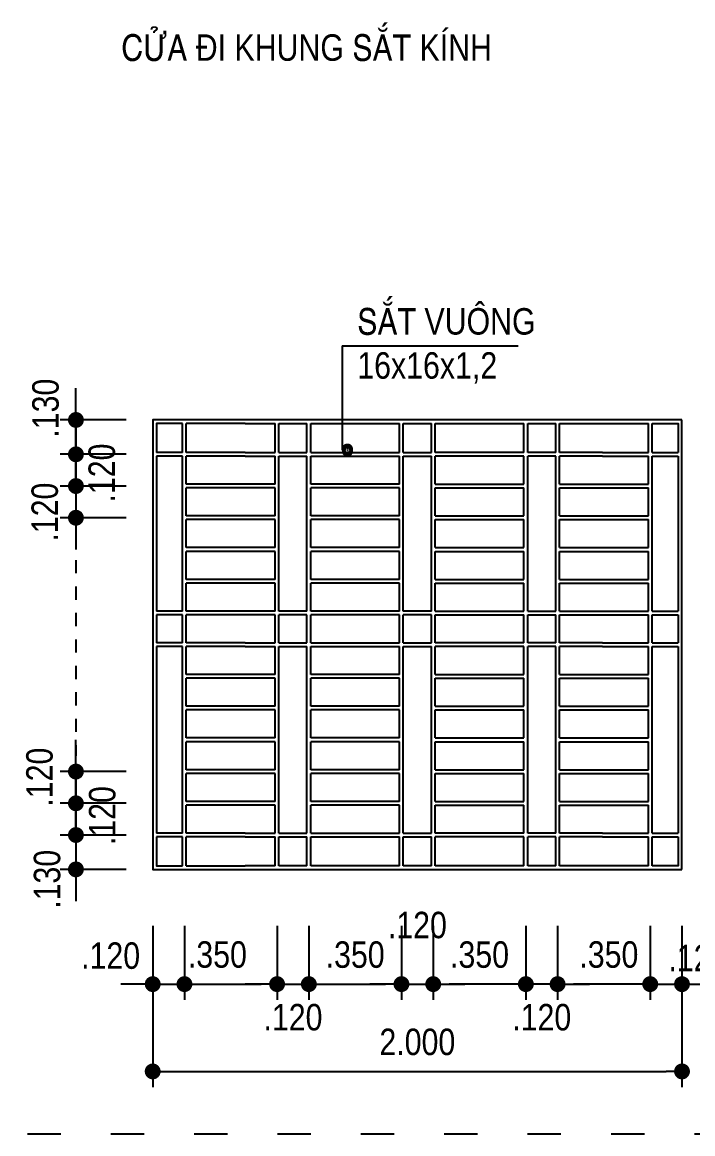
# Model space of a CAD drawing. Header units: millimetres. Extents: x 120 to 288, y 58 to 216.
# Drawn here: x 178.03 to 183.1, y 69.65 to 78.06 of the extents above; entities that cross this region are included whole.
import ezdxf

# ---------------------------------------------------------------- set-up
doc = ezdxf.new("R2010")
doc.units = ezdxf.units.MM
doc.header["$LTSCALE"] = 0.3
doc.header["$MEASUREMENT"] = 0
doc.linetypes.add('ACAD_ISO03W100', pattern=[30, 12, -18])
doc.layers.get('0').update_dxf_attribs({"linetype": 'CONTINUOUS', "lineweight": 13})
doc.layers.get('DEFPOINTS').update_dxf_attribs({"linetype": 'CONTINUOUS', "lineweight": 13})
for name, color, linetype in [('HATCH', 8, 'CONTINUOUS'), ('LAYER 1', 1, 'CONTINUOUS'), ('LAYER1', 1, 'CONTINUOUS')]:
    doc.layers.add(name, color=color, linetype=linetype)
doc.styles.add('HELVE-KT', font='vhelvcn.TTF')
doc.dimstyles.new('1-50', dxfattribs={"dimtxt": 0.2, "dimasz": 0.12, "dimexe": 0.12, "dimexo": 0.2, "dimgap": 0.12, "dimtad": 1, "dimdec": 3, "dimlfac": 0.5, "dimzin": 4, "dimdsep": 46, "dimtxsty": 'HELVE-KT', "dimblk1": 'DOT', "dimblk2": 'DOT', "dimsah": 1, "dimcen": -0.18, "dimadec": 3, "dimazin": 0, "dimtfac": 1, "dimtdec": 3, "dimtmove": 2, "dimatfit": 3, "dimldrblk": 'DOT', "dimfxl": 0, "dimtolj": 1, "dimtzin": 4, "dimarcsym": 0})

# ---------------------------------------------------------------- blocks, each defined once
blk = doc.blocks.new('_DOT')
at = {"color": 0, "linetype": 'ByBlock'}
blk.add_line((-0.5, 0), (-1, 0), dxfattribs=at)
at = {"color": 0, "linetype": 'ByBlock', "const_width": 0.5}
blk.add_lwpolyline([(-0.25, 0, 1), (0.25, 0, 1)], format="xyb", close=True, dxfattribs=at)
blk = doc.blocks.new('*D859')
at = {"layer": 'DEFPOINTS', "color": 0, "linetype": 'Continuous', "lineweight": -2, "ltscale": 0.08}
for p in [(179.0138, 75.0511), (178.4336, 74.7911), (179.0138, 74.7911)]:
    blk.add_point(p, dxfattribs=at)
at = {"layer": 'LAYER1', "color": 0, "linetype": 'Continuous', "lineweight": -2, "ltscale": 0.08}
for p, q in [((178.4336, 75.1711), (178.4336, 75.2911)), ((178.8138, 75.0511), (178.3136, 75.0511)), ((178.4336, 75.0511), (178.4336, 74.7911)), ((178.8138, 74.7911), (178.3136, 74.7911)), ((178.4336, 74.6711), (178.4336, 74.5511))]:
    blk.add_line(p, q, dxfattribs=at)
at = {"layer": 'LAYER1', "color": 0, "linetype": 'Continuous', "lineweight": -2, "ltscale": 0.08, "xscale": 0.12, "yscale": 0.12, "zscale": 0.12}
for p, rotation in [((178.4336, 75.0511), 270), ((178.4336, 74.7911), 90)]:
    blk.add_blockref('_DOT', p, dxfattribs=dict(at, rotation=rotation))
at = {"layer": 'LAYER1', "color": 0, "linetype": 'Continuous', "ltscale": 0.08, "insert": (178.2048, 75.1403), "char_height": 0.2, "attachment_point": 5, "rotation": 90, "style": 'HELVE-KT'}
blk.add_mtext('\\A1;.130', dxfattribs=at)
blk = doc.blocks.new('*D860')
at = {"layer": 'DEFPOINTS', "color": 0, "linetype": 'Continuous', "lineweight": -2, "ltscale": 0.08}
for p in [(179.0138, 74.7911), (178.4336, 74.5511), (179.0138, 74.5511)]:
    blk.add_point(p, dxfattribs=at)
at = {"layer": 'LAYER1', "color": 0, "linetype": 'Continuous', "lineweight": -2, "ltscale": 0.08}
for p, q in [((178.4336, 74.9111), (178.4336, 75.0311)), ((178.8138, 74.7911), (178.3136, 74.7911)), ((178.4336, 74.7911), (178.4336, 74.5511)), ((178.8138, 74.5511), (178.3136, 74.5511)), ((178.4336, 74.4311), (178.4336, 74.3111))]:
    blk.add_line(p, q, dxfattribs=at)
at = {"layer": 'LAYER1', "color": 0, "linetype": 'Continuous', "lineweight": -2, "ltscale": 0.08, "xscale": 0.12, "yscale": 0.12, "zscale": 0.12}
for p, rotation in [((178.4336, 74.7911), 270), ((178.4336, 74.5511), 90)]:
    blk.add_blockref('_DOT', p, dxfattribs=dict(at, rotation=rotation))
at = {"layer": 'LAYER1', "color": 0, "linetype": 'Continuous', "ltscale": 0.08, "insert": (178.6298, 74.6494), "char_height": 0.2, "attachment_point": 5, "rotation": 90, "style": 'HELVE-KT'}
blk.add_mtext('\\A1;.120', dxfattribs=at)
blk = doc.blocks.new('*D861')
at = {"layer": 'DEFPOINTS', "color": 0, "linetype": 'Continuous', "lineweight": -2, "ltscale": 0.08}
for p in [(179.0138, 74.5511), (178.4336, 74.3111), (179.0138, 74.3111)]:
    blk.add_point(p, dxfattribs=at)
at = {"layer": 'LAYER1', "color": 0, "linetype": 'Continuous', "lineweight": -2, "ltscale": 0.08}
for p, q in [((178.4336, 74.6711), (178.4336, 74.7911)), ((178.8138, 74.5511), (178.3136, 74.5511)), ((178.4336, 74.5511), (178.4336, 74.3111)), ((178.8138, 74.3111), (178.3136, 74.3111)), ((178.4336, 74.1911), (178.4336, 74.0711))]:
    blk.add_line(p, q, dxfattribs=at)
at = {"layer": 'LAYER1', "color": 0, "linetype": 'Continuous', "lineweight": -2, "ltscale": 0.08, "xscale": 0.12, "yscale": 0.12, "zscale": 0.12}
for p, rotation in [((178.4336, 74.5511), 270), ((178.4336, 74.3111), 90)]:
    blk.add_blockref('_DOT', p, dxfattribs=dict(at, rotation=rotation))
at = {"layer": 'LAYER1', "color": 0, "linetype": 'Continuous', "ltscale": 0.08, "insert": (178.199, 74.3539), "char_height": 0.2, "attachment_point": 5, "rotation": 90, "style": 'HELVE-KT'}
blk.add_mtext('\\A1;.120', dxfattribs=at)
blk = doc.blocks.new('*D862')
at = {"layer": 'DEFPOINTS', "color": 0, "linetype": 'Continuous', "lineweight": -2, "ltscale": 0.08}
for p in [(179.0138, 71.4231), (179.2538, 71.4231), (179.2538, 70.7831)]:
    blk.add_point(p, dxfattribs=at)
at = {"layer": 'LAYER1', "color": 0, "linetype": 'Continuous', "lineweight": -2, "ltscale": 0.08}
for p, q in [((179.0138, 71.2231), (179.0138, 70.6631)), ((179.2538, 71.2231), (179.2538, 70.6631)), ((178.8938, 70.7831), (178.7738, 70.7831)), ((179.0138, 70.7831), (179.2538, 70.7831)), ((179.3738, 70.7831), (179.4938, 70.7831))]:
    blk.add_line(p, q, dxfattribs=at)
at = {"layer": 'LAYER1', "color": 0, "linetype": 'Continuous', "lineweight": -2, "ltscale": 0.08, "xscale": 0.12, "yscale": 0.12, "zscale": 0.12}
blk.add_blockref('_DOT', (179.0138, 70.7831), dxfattribs=at)
at = {"layer": 'LAYER1', "color": 0, "linetype": 'Continuous', "lineweight": -2, "ltscale": 0.08, "xscale": 0.12, "yscale": 0.12, "zscale": 0.12, "rotation": 180}
blk.add_blockref('_DOT', (179.2538, 70.7831), dxfattribs=at)
at = {"layer": 'LAYER1', "color": 0, "linetype": 'Continuous', "ltscale": 0.08, "insert": (178.6957, 70.9975), "char_height": 0.2, "attachment_point": 5, "style": 'HELVE-KT'}
blk.add_mtext('\\A1;.120', dxfattribs=at)
blk = doc.blocks.new('*D863')
at = {"layer": 'DEFPOINTS', "color": 0, "linetype": 'Continuous', "lineweight": -2, "ltscale": 0.08}
for p in [(179.2538, 71.4231), (179.9538, 71.4231), (179.9538, 70.7831)]:
    blk.add_point(p, dxfattribs=at)
at = {"layer": 'LAYER1', "color": 0, "linetype": 'Continuous', "lineweight": -2, "ltscale": 0.08}
for p, q in [((179.2538, 71.2231), (179.2538, 70.6631)), ((179.9538, 71.2231), (179.9538, 70.6631)), ((179.3738, 70.7831), (179.8338, 70.7831))]:
    blk.add_line(p, q, dxfattribs=at)
at = {"layer": 'LAYER1', "color": 0, "linetype": 'Continuous', "lineweight": -2, "ltscale": 0.08, "xscale": 0.12, "yscale": 0.12, "zscale": 0.12, "rotation": 180}
blk.add_blockref('_DOT', (179.2538, 70.7831), dxfattribs=at)
at = {"layer": 'LAYER1', "color": 0, "linetype": 'Continuous', "lineweight": -2, "ltscale": 0.08, "xscale": 0.12, "yscale": 0.12, "zscale": 0.12}
blk.add_blockref('_DOT', (179.9538, 70.7831), dxfattribs=at)
at = {"layer": 'LAYER1', "color": 0, "linetype": 'Continuous', "ltscale": 0.08, "insert": (179.5026, 71.0059), "char_height": 0.2, "attachment_point": 5, "style": 'HELVE-KT'}
blk.add_mtext('\\A1;.350', dxfattribs=at)
blk = doc.blocks.new('*D864')
at = {"layer": 'DEFPOINTS', "color": 0, "linetype": 'Continuous', "lineweight": -2, "ltscale": 0.08}
for p in [(179.0138, 72.3911), (178.4336, 72.1511), (179.0138, 72.1511)]:
    blk.add_point(p, dxfattribs=at)
at = {"layer": 'LAYER1', "color": 0, "linetype": 'Continuous', "lineweight": -2, "ltscale": 0.08}
for p, q in [((178.4336, 72.5111), (178.4336, 72.6311)), ((178.8138, 72.3911), (178.3136, 72.3911)), ((178.4336, 72.3911), (178.4336, 72.1511)), ((178.8138, 72.1511), (178.3136, 72.1511)), ((178.4336, 72.0311), (178.4336, 71.9111))]:
    blk.add_line(p, q, dxfattribs=at)
at = {"layer": 'LAYER1', "color": 0, "linetype": 'Continuous', "lineweight": -2, "ltscale": 0.08, "xscale": 0.12, "yscale": 0.12, "zscale": 0.12}
for p, rotation in [((178.4336, 72.3911), 270), ((178.4336, 72.1511), 90)]:
    blk.add_blockref('_DOT', p, dxfattribs=dict(at, rotation=rotation))
at = {"layer": 'LAYER1', "color": 0, "linetype": 'Continuous', "ltscale": 0.08, "insert": (178.1592, 72.3489), "char_height": 0.2, "attachment_point": 5, "rotation": 90, "style": 'HELVE-KT'}
blk.add_mtext('\\A1;.120', dxfattribs=at)
blk = doc.blocks.new('*D865')
at = {"layer": 'DEFPOINTS', "color": 0, "linetype": 'Continuous', "lineweight": -2, "ltscale": 0.08}
for p in [(179.0138, 72.1511), (178.4336, 71.9111), (179.0138, 71.9111)]:
    blk.add_point(p, dxfattribs=at)
at = {"layer": 'LAYER1', "color": 0, "linetype": 'Continuous', "lineweight": -2, "ltscale": 0.08}
for p, q in [((178.4336, 72.2711), (178.4336, 72.3911)), ((178.8138, 72.1511), (178.3136, 72.1511)), ((178.4336, 72.1511), (178.4336, 71.9111)), ((178.8138, 71.9111), (178.3136, 71.9111)), ((178.4336, 71.7911), (178.4336, 71.6711))]:
    blk.add_line(p, q, dxfattribs=at)
at = {"layer": 'LAYER1', "color": 0, "linetype": 'Continuous', "lineweight": -2, "ltscale": 0.08, "xscale": 0.12, "yscale": 0.12, "zscale": 0.12}
for p, rotation in [((178.4336, 72.1511), 270), ((178.4336, 71.9111), 90)]:
    blk.add_blockref('_DOT', p, dxfattribs=dict(at, rotation=rotation))
at = {"layer": 'LAYER1', "color": 0, "linetype": 'Continuous', "ltscale": 0.08, "insert": (178.6335, 72.0578), "char_height": 0.2, "attachment_point": 5, "rotation": 90, "style": 'HELVE-KT'}
blk.add_mtext('\\A1;.120', dxfattribs=at)
blk = doc.blocks.new('*D866')
at = {"layer": 'DEFPOINTS', "color": 0, "linetype": 'Continuous', "lineweight": -2, "ltscale": 0.08}
for p in [(179.0138, 71.9111), (178.4336, 71.6511), (179.0138, 71.6511)]:
    blk.add_point(p, dxfattribs=at)
at = {"layer": 'LAYER1', "color": 0, "linetype": 'Continuous', "lineweight": -2, "ltscale": 0.08}
for p, q in [((178.4336, 72.0311), (178.4336, 72.1511)), ((178.8138, 71.9111), (178.3136, 71.9111)), ((178.4336, 71.9111), (178.4336, 71.6511)), ((178.8138, 71.6511), (178.3136, 71.6511)), ((178.4336, 71.5311), (178.4336, 71.4111))]:
    blk.add_line(p, q, dxfattribs=at)
at = {"layer": 'LAYER1', "color": 0, "linetype": 'Continuous', "lineweight": -2, "ltscale": 0.08, "xscale": 0.12, "yscale": 0.12, "zscale": 0.12}
for p, rotation in [((178.4336, 71.9111), 270), ((178.4336, 71.6511), 90)]:
    blk.add_blockref('_DOT', p, dxfattribs=dict(at, rotation=rotation))
at = {"layer": 'LAYER1', "color": 0, "linetype": 'Continuous', "ltscale": 0.08, "insert": (178.2165, 71.5759), "char_height": 0.2, "attachment_point": 5, "rotation": 90, "style": 'HELVE-KT'}
blk.add_mtext('\\A1;.130', dxfattribs=at)
blk = doc.blocks.new('*D867')
at = {"layer": 'DEFPOINTS', "color": 0, "linetype": 'Continuous', "lineweight": -2, "ltscale": 0.08}
for p in [(182.7738, 71.4231), (183.0138, 71.4231), (183.0138, 70.7831)]:
    blk.add_point(p, dxfattribs=at)
at = {"layer": 'LAYER1', "color": 0, "linetype": 'Continuous', "lineweight": -2, "ltscale": 0.08}
for p, q in [((182.7738, 71.2231), (182.7738, 70.6631)), ((183.0138, 71.2231), (183.0138, 70.6631)), ((182.6538, 70.7831), (182.5338, 70.7831)), ((182.7738, 70.7831), (183.0138, 70.7831)), ((183.1338, 70.7831), (183.2538, 70.7831))]:
    blk.add_line(p, q, dxfattribs=at)
at = {"layer": 'LAYER1', "color": 0, "linetype": 'Continuous', "lineweight": -2, "ltscale": 0.08, "xscale": 0.12, "yscale": 0.12, "zscale": 0.12}
blk.add_blockref('_DOT', (182.7738, 70.7831), dxfattribs=at)
at = {"layer": 'LAYER1', "color": 0, "linetype": 'Continuous', "lineweight": -2, "ltscale": 0.08, "xscale": 0.12, "yscale": 0.12, "zscale": 0.12, "rotation": 180}
blk.add_blockref('_DOT', (183.0138, 70.7831), dxfattribs=at)
at = {"layer": 'LAYER1', "color": 0, "linetype": 'Continuous', "ltscale": 0.08, "insert": (183.1341, 70.979), "char_height": 0.2, "attachment_point": 5, "style": 'HELVE-KT'}
blk.add_mtext('\\A1;.120', dxfattribs=at)
blk = doc.blocks.new('*D868')
at = {"layer": 'DEFPOINTS', "color": 0, "linetype": 'Continuous', "lineweight": -2, "ltscale": 0.08}
for p in [(180.8938, 71.4231), (181.1338, 71.4231), (181.1338, 70.7831)]:
    blk.add_point(p, dxfattribs=at)
at = {"layer": 'LAYER1', "color": 0, "linetype": 'Continuous', "lineweight": -2, "ltscale": 0.08}
for p, q in [((180.8938, 71.2231), (180.8938, 70.6631)), ((181.1338, 71.2231), (181.1338, 70.6631)), ((180.7738, 70.7831), (180.6538, 70.7831)), ((180.8938, 70.7831), (181.1338, 70.7831)), ((181.2538, 70.7831), (181.3738, 70.7831))]:
    blk.add_line(p, q, dxfattribs=at)
at = {"layer": 'LAYER1', "color": 0, "linetype": 'Continuous', "lineweight": -2, "ltscale": 0.08, "xscale": 0.12, "yscale": 0.12, "zscale": 0.12}
blk.add_blockref('_DOT', (180.8938, 70.7831), dxfattribs=at)
at = {"layer": 'LAYER1', "color": 0, "linetype": 'Continuous', "lineweight": -2, "ltscale": 0.08, "xscale": 0.12, "yscale": 0.12, "zscale": 0.12, "rotation": 180}
blk.add_blockref('_DOT', (181.1338, 70.7831), dxfattribs=at)
at = {"layer": 'LAYER1', "color": 0, "linetype": 'Continuous', "ltscale": 0.08, "insert": (181.0138, 71.2289), "char_height": 0.2, "attachment_point": 5, "style": 'HELVE-KT'}
blk.add_mtext('\\A1;.120', dxfattribs=at)
blk = doc.blocks.new('*D869')
at = {"layer": 'DEFPOINTS', "color": 0, "lineweight": -2, "ltscale": 0.08}
for p in [(179.9538, 71.4231), (180.1938, 71.4231), (180.1938, 70.7831)]:
    blk.add_point(p, dxfattribs=at)
at = {"layer": 'LAYER1', "color": 0, "lineweight": -2, "ltscale": 0.08}
for p, q in [((179.9538, 71.2231), (179.9538, 70.6631)), ((180.1938, 71.2231), (180.1938, 70.6631)), ((179.8338, 70.7831), (179.7138, 70.7831)), ((179.9538, 70.7831), (180.1938, 70.7831)), ((180.3138, 70.7831), (180.4338, 70.7831))]:
    blk.add_line(p, q, dxfattribs=at)
at = {"layer": 'LAYER1', "color": 0, "lineweight": -2, "ltscale": 0.08, "xscale": 0.12, "yscale": 0.12, "zscale": 0.12}
blk.add_blockref('_DOT', (179.9538, 70.7831), dxfattribs=at)
at = {"layer": 'LAYER1', "color": 0, "lineweight": -2, "ltscale": 0.08, "xscale": 0.12, "yscale": 0.12, "zscale": 0.12, "rotation": 180}
blk.add_blockref('_DOT', (180.1938, 70.7831), dxfattribs=at)
at = {"layer": 'LAYER1', "color": 0, "ltscale": 0.08, "insert": (180.0738, 70.5316), "char_height": 0.2, "attachment_point": 5, "style": 'HELVE-KT'}
blk.add_mtext('\\A1;.120', dxfattribs=at)
blk = doc.blocks.new('*D870')
at = {"layer": 'DEFPOINTS', "color": 0, "lineweight": -2, "ltscale": 0.08}
for p in [(180.1938, 71.4231), (180.8938, 71.4231), (180.8938, 70.7831)]:
    blk.add_point(p, dxfattribs=at)
at = {"layer": 'LAYER1', "color": 0, "lineweight": -2, "ltscale": 0.08}
for p, q in [((180.1938, 71.2231), (180.1938, 70.6631)), ((180.8938, 71.2231), (180.8938, 70.6631)), ((180.3138, 70.7831), (180.7738, 70.7831))]:
    blk.add_line(p, q, dxfattribs=at)
at = {"layer": 'LAYER1', "color": 0, "lineweight": -2, "ltscale": 0.08, "xscale": 0.12, "yscale": 0.12, "zscale": 0.12, "rotation": 180}
blk.add_blockref('_DOT', (180.1938, 70.7831), dxfattribs=at)
at = {"layer": 'LAYER1', "color": 0, "lineweight": -2, "ltscale": 0.08, "xscale": 0.12, "yscale": 0.12, "zscale": 0.12}
blk.add_blockref('_DOT', (180.8938, 70.7831), dxfattribs=at)
at = {"layer": 'LAYER1', "color": 0, "ltscale": 0.08, "insert": (180.5438, 71.0052), "char_height": 0.2, "attachment_point": 5, "style": 'HELVE-KT'}
blk.add_mtext('\\A1;.350', dxfattribs=at)
blk = doc.blocks.new('*D871')
at = {"layer": 'DEFPOINTS', "color": 0, "linetype": 'Continuous', "lineweight": -2, "ltscale": 0.08}
for p in [(182.0738, 71.4231), (182.7738, 71.4231), (182.0738, 70.7831)]:
    blk.add_point(p, dxfattribs=at)
at = {"layer": 'LAYER1', "color": 0, "linetype": 'Continuous', "lineweight": -2, "ltscale": 0.08}
for p, q in [((182.0738, 71.2231), (182.0738, 70.6631)), ((182.7738, 71.2231), (182.7738, 70.6631)), ((182.6538, 70.7831), (182.1938, 70.7831))]:
    blk.add_line(p, q, dxfattribs=at)
at = {"layer": 'LAYER1', "color": 0, "linetype": 'Continuous', "lineweight": -2, "ltscale": 0.08, "xscale": 0.12, "yscale": 0.12, "zscale": 0.12, "rotation": 180}
blk.add_blockref('_DOT', (182.0738, 70.7831), dxfattribs=at)
at = {"layer": 'LAYER1', "color": 0, "linetype": 'Continuous', "lineweight": -2, "ltscale": 0.08, "xscale": 0.12, "yscale": 0.12, "zscale": 0.12}
blk.add_blockref('_DOT', (182.7738, 70.7831), dxfattribs=at)
at = {"layer": 'LAYER1', "color": 0, "linetype": 'Continuous', "ltscale": 0.08, "insert": (182.4611, 71.0059), "char_height": 0.2, "attachment_point": 5, "style": 'HELVE-KT'}
blk.add_mtext('\\A1;.350', dxfattribs=at)
blk = doc.blocks.new('*D872')
at = {"layer": 'DEFPOINTS', "color": 0, "lineweight": -2, "ltscale": 0.08}
for p in [(181.8338, 71.4231), (182.0738, 71.4231), (181.8338, 70.7831)]:
    blk.add_point(p, dxfattribs=at)
at = {"layer": 'LAYER1', "color": 0, "lineweight": -2, "ltscale": 0.08}
for p, q in [((181.8338, 71.2231), (181.8338, 70.6631)), ((182.0738, 71.2231), (182.0738, 70.6631)), ((181.7138, 70.7831), (181.5938, 70.7831)), ((182.0738, 70.7831), (181.8338, 70.7831)), ((182.1938, 70.7831), (182.3138, 70.7831))]:
    blk.add_line(p, q, dxfattribs=at)
at = {"layer": 'LAYER1', "color": 0, "lineweight": -2, "ltscale": 0.08, "xscale": 0.12, "yscale": 0.12, "zscale": 0.12}
blk.add_blockref('_DOT', (181.8338, 70.7831), dxfattribs=at)
at = {"layer": 'LAYER1', "color": 0, "lineweight": -2, "ltscale": 0.08, "xscale": 0.12, "yscale": 0.12, "zscale": 0.12, "rotation": 180}
blk.add_blockref('_DOT', (182.0738, 70.7831), dxfattribs=at)
at = {"layer": 'LAYER1', "color": 0, "ltscale": 0.08, "insert": (181.9538, 70.5316), "char_height": 0.2, "attachment_point": 5, "style": 'HELVE-KT'}
blk.add_mtext('\\A1;.120', dxfattribs=at)
blk = doc.blocks.new('*D873')
at = {"layer": 'DEFPOINTS', "color": 0, "lineweight": -2, "ltscale": 0.08}
for p in [(181.1338, 71.4231), (181.8338, 71.4231), (181.1338, 70.7831)]:
    blk.add_point(p, dxfattribs=at)
at = {"layer": 'LAYER1', "color": 0, "lineweight": -2, "ltscale": 0.08}
for p, q in [((181.1338, 71.2231), (181.1338, 70.6631)), ((181.8338, 71.2231), (181.8338, 70.6631)), ((181.7138, 70.7831), (181.2538, 70.7831))]:
    blk.add_line(p, q, dxfattribs=at)
at = {"layer": 'LAYER1', "color": 0, "lineweight": -2, "ltscale": 0.08, "xscale": 0.12, "yscale": 0.12, "zscale": 0.12, "rotation": 180}
blk.add_blockref('_DOT', (181.1338, 70.7831), dxfattribs=at)
at = {"layer": 'LAYER1', "color": 0, "lineweight": -2, "ltscale": 0.08, "xscale": 0.12, "yscale": 0.12, "zscale": 0.12}
blk.add_blockref('_DOT', (181.8338, 70.7831), dxfattribs=at)
at = {"layer": 'LAYER1', "color": 0, "ltscale": 0.08, "insert": (181.4838, 71.0052), "char_height": 0.2, "attachment_point": 5, "style": 'HELVE-KT'}
blk.add_mtext('\\A1;.350', dxfattribs=at)
blk = doc.blocks.new('*D858')
at = {"layer": 'DEFPOINTS', "color": 0, "linetype": 'Continuous', "lineweight": -2, "ltscale": 0.08}
for p in [(179.0138, 71.049), (183.0138, 71.049), (183.0138, 70.1226)]:
    blk.add_point(p, dxfattribs=at)
at = {"layer": 'LAYER 1', "color": 0, "linetype": 'Continuous', "lineweight": -2, "ltscale": 0.08}
for p, q in [((179.0138, 70.849), (179.0138, 70.0026)), ((183.0138, 70.849), (183.0138, 70.0026)), ((179.1338, 70.1226), (182.8938, 70.1226))]:
    blk.add_line(p, q, dxfattribs=at)
at = {"layer": 'LAYER 1', "color": 0, "linetype": 'Continuous', "lineweight": -2, "ltscale": 0.08, "xscale": 0.12, "yscale": 0.12, "zscale": 0.12, "rotation": 180}
blk.add_blockref('_DOT', (179.0138, 70.1226), dxfattribs=at)
at = {"layer": 'LAYER 1', "color": 0, "linetype": 'Continuous', "lineweight": -2, "ltscale": 0.08, "xscale": 0.12, "yscale": 0.12, "zscale": 0.12}
blk.add_blockref('_DOT', (183.0138, 70.1226), dxfattribs=at)
at = {"layer": 'LAYER 1', "color": 0, "linetype": 'Continuous', "ltscale": 0.08, "insert": (181.0138, 70.3448), "char_height": 0.2, "attachment_point": 5, "style": 'HELVE-KT'}
blk.add_mtext('\\A1;2.000', dxfattribs=at)

msp = doc.modelspace()

# ---------------------------------------------------------------- linework, layer by layer
at = {"layer": 'HATCH', "linetype": 'Continuous', "ltscale": 0.08}
for points in [[(180.4454, 75.61287), (181.77546, 75.61287)], [(180.4454, 75.61287), (180.4454, 74.8228)], [(183.01377, 75.05106), (179.01377, 75.05106), (179.01377, 71.65106), (183.01377, 71.65106)], [(179.23977, 75.02306), (179.04177, 75.02306), (179.04177, 74.80506)], [(179.23977, 74.80506), (179.23977, 75.02306)], [(179.71377, 75.02306), (179.26777, 75.02306)], [(179.26777, 74.80506), (179.26777, 75.02306)], [(179.71377, 75.02306), (179.93977, 75.02306)], [(179.93977, 74.80506), (179.93977, 75.02306)], [(179.96777, 75.02306), (180.17977, 75.02306)], [(179.96777, 74.80506), (179.96777, 75.02306)], [(180.17977, 74.80506), (180.17977, 75.02306)], [(180.20777, 75.02306), (180.87977, 75.02306)], [(180.20777, 74.80506), (180.20777, 75.02306)], [(180.87977, 74.80506), (180.87977, 75.02306)], [(180.90777, 75.02306), (181.11977, 75.02306)], [(180.90777, 74.80506), (180.90777, 75.02306)], [(181.11977, 74.80506), (181.11977, 75.02306)], [(181.14777, 75.02306), (181.81977, 75.02306)], [(181.14777, 74.80506), (181.14777, 75.02306)], [(181.81977, 74.80506), (181.81977, 75.02306)], [(181.84777, 75.02306), (182.05977, 75.02306)], [(181.84777, 74.80506), (181.84777, 75.02306)], [(182.05977, 74.80506), (182.05977, 75.02306)], [(182.08777, 75.02306), (182.75977, 75.02306)], [(182.08777, 74.80506), (182.08777, 75.02306)], [(182.75977, 74.80506), (182.75977, 75.02306)], [(182.78777, 75.02306), (182.98577, 75.02306), (182.98577, 74.80506)], [(182.78777, 74.80506), (182.78777, 75.02306)], [(183.01377, 71.65106), (183.01377, 75.05106)], [(179.23977, 74.80506), (179.04177, 74.80506)], [(179.04177, 74.77706), (179.04177, 73.60506)], [(179.23977, 74.77706), (179.04177, 74.77706)], [(179.23977, 73.60506), (179.23977, 74.77706)], [(179.71377, 74.80506), (179.26777, 74.80506)], [(179.71377, 74.77706), (179.26777, 74.77706)], [(179.26777, 74.56506), (179.26777, 74.77706)], [(179.71377, 74.80506), (179.93977, 74.80506)], [(179.71377, 74.77706), (179.93977, 74.77706)], [(179.93977, 74.56506), (179.93977, 74.77706)], [(179.96777, 74.80506), (180.17977, 74.80506)], [(179.96777, 74.77706), (180.17977, 74.77706)], [(179.96777, 73.60506), (179.96777, 74.77706)], [(180.17977, 73.60506), (180.17977, 74.77706)], [(180.20777, 74.80506), (180.87977, 74.80506)], [(180.20777, 74.77706), (180.87977, 74.77706)], [(180.20777, 74.56506), (180.20777, 74.77706)], [(180.87977, 74.56506), (180.87977, 74.77706)], [(180.90777, 74.80506), (181.11977, 74.80506)], [(180.90777, 74.77706), (181.11977, 74.77706)], [(180.90777, 73.60506), (180.90777, 74.77706)], [(181.11977, 73.60506), (181.11977, 74.77706)], [(181.81977, 74.80506), (181.14777, 74.80506)], [(181.14777, 74.56506), (181.14777, 74.77706)], [(181.81977, 74.77706), (181.14777, 74.77706)], [(181.81977, 74.56506), (181.81977, 74.77706)], [(182.05977, 74.80506), (181.84777, 74.80506)], [(182.05977, 74.77706), (181.84777, 74.77706)], [(181.84777, 73.60506), (181.84777, 74.77706)], [(182.05977, 73.60506), (182.05977, 74.77706)], [(182.41377, 74.80506), (182.08777, 74.80506)], [(182.41377, 74.77706), (182.08777, 74.77706)], [(182.08777, 74.56506), (182.08777, 74.77706)], [(182.41377, 74.80506), (182.75977, 74.80506)], [(182.41377, 74.77706), (182.75977, 74.77706)], [(182.75977, 74.56506), (182.75977, 74.77706)], [(182.78777, 74.80506), (182.98577, 74.80506)], [(182.78777, 74.77706), (182.98577, 74.77706)], [(182.78777, 73.60506), (182.78777, 74.77706)], [(182.98577, 74.77706), (182.98577, 73.60506)], [(179.93977, 74.56506), (179.26777, 74.56506)], [(179.93977, 74.53706), (179.26777, 74.53706)], [(179.26777, 74.32506), (179.26777, 74.53706)], [(179.93977, 74.32506), (179.93977, 74.53706)], [(180.87977, 74.56506), (180.20777, 74.56506)], [(180.87977, 74.53706), (180.20777, 74.53706)], [(180.20777, 74.32506), (180.20777, 74.53706)], [(180.87977, 74.32506), (180.87977, 74.53706)], [(181.14777, 74.56506), (181.81977, 74.56506)], [(181.14777, 74.32506), (181.14777, 74.53706)], [(181.14777, 74.53706), (181.81977, 74.53706)], [(181.81977, 74.32506), (181.81977, 74.53706)], [(182.08777, 74.56506), (182.75977, 74.56506)], [(182.08777, 74.53706), (182.75977, 74.53706)], [(182.08777, 74.32506), (182.08777, 74.53706)], [(182.75977, 74.32506), (182.75977, 74.53706)], [(179.93977, 74.32506), (179.26777, 74.32506)], [(179.93977, 74.29706), (179.26777, 74.29706)], [(179.26777, 74.08506), (179.26777, 74.29706)], [(179.93977, 74.08506), (179.93977, 74.29706)], [(180.87977, 74.32506), (180.20777, 74.32506)], [(180.87977, 74.29706), (180.20777, 74.29706)], [(180.20777, 74.08506), (180.20777, 74.29706)], [(180.87977, 74.08506), (180.87977, 74.29706)], [(181.14777, 74.32506), (181.81977, 74.32506)], [(181.14777, 74.08506), (181.14777, 74.29706)], [(181.14777, 74.29706), (181.81977, 74.29706)], [(181.81977, 74.08506), (181.81977, 74.29706)], [(182.08777, 74.32506), (182.75977, 74.32506)], [(182.08777, 74.29706), (182.75977, 74.29706)], [(182.08777, 74.08506), (182.08777, 74.29706)], [(182.75977, 74.08506), (182.75977, 74.29706)], [(179.93977, 74.08506), (179.26777, 74.08506)], [(180.87977, 74.08506), (180.20777, 74.08506)], [(181.14777, 74.08506), (181.81977, 74.08506)], [(182.08777, 74.08506), (182.75977, 74.08506)], [(179.93977, 74.05706), (179.26777, 74.05706)], [(179.26777, 73.84506), (179.26777, 74.05706)], [(179.93977, 73.84506), (179.93977, 74.05706)], [(180.87977, 74.05706), (180.20777, 74.05706)], [(180.20777, 73.84506), (180.20777, 74.05706)], [(180.87977, 73.84506), (180.87977, 74.05706)], [(181.14777, 73.84506), (181.14777, 74.05706)], [(181.14777, 74.05706), (181.81977, 74.05706)], [(181.81977, 73.84506), (181.81977, 74.05706)], [(182.08777, 74.05706), (182.75977, 74.05706)], [(182.08777, 73.84506), (182.08777, 74.05706)], [(182.75977, 73.84506), (182.75977, 74.05706)], [(179.93977, 73.84506), (179.26777, 73.84506)], [(180.87977, 73.84506), (180.20777, 73.84506)], [(181.14777, 73.84506), (181.81977, 73.84506)], [(182.08777, 73.84506), (182.75977, 73.84506)], [(179.93977, 73.81706), (179.26777, 73.81706)], [(179.26777, 73.60506), (179.26777, 73.81706)], [(179.93977, 73.60506), (179.93977, 73.81706)], [(180.87977, 73.81706), (180.20777, 73.81706)], [(180.20777, 73.60506), (180.20777, 73.81706)], [(180.87977, 73.60506), (180.87977, 73.81706)], [(181.14777, 73.60506), (181.14777, 73.81706)], [(181.14777, 73.81706), (181.81977, 73.81706)], [(181.81977, 73.60506), (181.81977, 73.81706)], [(182.08777, 73.81706), (182.75977, 73.81706)], [(182.08777, 73.60506), (182.08777, 73.81706)], [(182.75977, 73.60506), (182.75977, 73.81706)], [(179.23977, 73.60506), (179.04177, 73.60506)], [(179.04177, 73.57706), (179.04177, 73.36506)], [(179.23977, 73.57706), (179.04177, 73.57706)], [(179.23977, 73.36506), (179.23977, 73.57706)], [(179.93977, 73.60506), (179.26777, 73.60506)], [(179.26777, 73.36506), (179.26777, 73.57706)], [(179.93977, 73.57706), (179.26777, 73.57706)], [(179.93977, 73.36506), (179.93977, 73.57706)], [(180.17977, 73.60506), (179.96777, 73.60506)], [(180.17977, 73.57706), (179.96777, 73.57706)], [(179.96777, 73.36506), (179.96777, 73.57706)], [(180.17977, 73.36506), (180.17977, 73.57706)], [(180.87977, 73.60506), (180.20777, 73.60506)], [(180.20777, 73.36506), (180.20777, 73.57706)], [(180.87977, 73.57706), (180.20777, 73.57706)], [(180.87977, 73.36506), (180.87977, 73.57706)], [(181.11977, 73.60506), (180.90777, 73.60506)], [(181.11977, 73.57706), (180.90777, 73.57706)], [(180.90777, 73.36506), (180.90777, 73.57706)], [(181.11977, 73.36506), (181.11977, 73.57706)], [(181.14777, 73.60506), (181.81977, 73.60506)], [(181.14777, 73.36506), (181.14777, 73.57706)], [(181.14777, 73.57706), (181.81977, 73.57706)], [(181.81977, 73.36506), (181.81977, 73.57706)], [(181.84777, 73.60506), (182.05977, 73.60506)], [(181.84777, 73.36506), (181.84777, 73.57706)], [(181.84777, 73.57706), (182.05977, 73.57706)], [(182.05977, 73.36506), (182.05977, 73.57706)], [(182.08777, 73.60506), (182.75977, 73.60506)], [(182.08777, 73.57706), (182.75977, 73.57706)], [(182.08777, 73.36506), (182.08777, 73.57706)], [(182.75977, 73.36506), (182.75977, 73.57706)], [(182.78777, 73.60506), (182.98577, 73.60506)], [(182.78777, 73.36506), (182.78777, 73.57706)], [(182.78777, 73.57706), (182.98577, 73.57706)], [(182.98577, 73.57706), (182.98577, 73.36506)], [(179.23977, 73.36506), (179.04177, 73.36506)], [(179.04177, 73.33706), (179.04177, 71.92506)], [(179.23977, 73.33706), (179.04177, 73.33706)], [(179.23977, 71.92506), (179.23977, 73.33706)], [(179.71377, 73.36506), (179.26777, 73.36506)], [(179.71377, 73.33706), (179.26777, 73.33706)], [(179.26777, 73.12506), (179.26777, 73.33706)], [(179.71377, 73.36506), (179.93977, 73.36506)], [(179.71377, 73.33706), (179.93977, 73.33706)], [(179.93977, 73.12506), (179.93977, 73.33706)], [(179.96777, 73.36506), (180.17977, 73.36506)], [(179.96777, 73.33706), (180.17977, 73.33706)], [(179.96777, 71.92506), (179.96777, 73.33706)], [(180.17977, 71.92506), (180.17977, 73.33706)], [(180.20777, 73.36506), (180.87977, 73.36506)], [(180.20777, 73.33706), (180.87977, 73.33706)], [(180.20777, 73.12506), (180.20777, 73.33706)], [(180.87977, 73.12506), (180.87977, 73.33706)], [(180.90777, 73.36506), (181.11977, 73.36506)], [(180.90777, 73.33706), (181.11977, 73.33706)], [(180.90777, 71.92506), (180.90777, 73.33706)], [(181.11977, 71.92506), (181.11977, 73.33706)], [(181.81977, 73.36506), (181.14777, 73.36506)], [(181.14777, 73.12506), (181.14777, 73.33706)], [(181.81977, 73.33706), (181.14777, 73.33706)], [(181.81977, 73.12506), (181.81977, 73.33706)], [(182.05977, 73.36506), (181.84777, 73.36506)], [(182.05977, 73.33706), (181.84777, 73.33706)], [(181.84777, 71.92506), (181.84777, 73.33706)], [(182.05977, 71.92506), (182.05977, 73.33706)], [(182.41377, 73.36506), (182.08777, 73.36506)], [(182.41377, 73.33706), (182.08777, 73.33706)], [(182.08777, 73.12506), (182.08777, 73.33706)], [(182.41377, 73.36506), (182.75977, 73.36506)], [(182.41377, 73.33706), (182.75977, 73.33706)], [(182.75977, 73.12506), (182.75977, 73.33706)], [(182.78777, 73.36506), (182.98577, 73.36506)], [(182.78777, 71.92506), (182.78777, 73.33706)], [(182.78777, 73.33706), (182.98577, 73.33706)], [(182.98577, 73.33706), (182.98577, 71.92506)], [(179.93977, 73.12506), (179.26777, 73.12506)], [(179.93977, 73.09706), (179.26777, 73.09706)], [(179.26777, 72.88506), (179.26777, 73.09706)], [(179.93977, 72.88506), (179.93977, 73.09706)], [(180.87977, 73.12506), (180.20777, 73.12506)], [(180.87977, 73.09706), (180.20777, 73.09706)], [(180.20777, 72.88506), (180.20777, 73.09706)], [(180.87977, 72.88506), (180.87977, 73.09706)], [(181.14777, 73.12506), (181.81977, 73.12506)], [(181.14777, 72.88506), (181.14777, 73.09706)], [(181.14777, 73.09706), (181.81977, 73.09706)], [(181.81977, 72.88506), (181.81977, 73.09706)], [(182.08777, 73.12506), (182.75977, 73.12506)], [(182.08777, 73.09706), (182.75977, 73.09706)], [(182.08777, 72.88506), (182.08777, 73.09706)], [(182.75977, 72.88506), (182.75977, 73.09706)], [(179.93977, 72.88506), (179.26777, 72.88506)], [(179.93977, 72.85706), (179.26777, 72.85706)], [(179.26777, 72.64506), (179.26777, 72.85706)], [(179.93977, 72.64506), (179.93977, 72.85706)], [(180.87977, 72.88506), (180.20777, 72.88506)], [(180.87977, 72.85706), (180.20777, 72.85706)], [(180.20777, 72.64506), (180.20777, 72.85706)], [(180.87977, 72.64506), (180.87977, 72.85706)], [(181.14777, 72.88506), (181.81977, 72.88506)], [(181.14777, 72.64506), (181.14777, 72.85706)], [(181.14777, 72.85706), (181.81977, 72.85706)], [(181.81977, 72.64506), (181.81977, 72.85706)], [(182.08777, 72.88506), (182.75977, 72.88506)], [(182.08777, 72.85706), (182.75977, 72.85706)], [(182.08777, 72.64506), (182.08777, 72.85706)], [(182.75977, 72.64506), (182.75977, 72.85706)], [(179.93977, 72.64506), (179.26777, 72.64506)], [(179.93977, 72.61706), (179.26777, 72.61706)], [(179.26777, 72.40506), (179.26777, 72.61706)], [(179.93977, 72.40506), (179.93977, 72.61706)], [(180.87977, 72.64506), (180.20777, 72.64506)], [(180.87977, 72.61706), (180.20777, 72.61706)], [(180.20777, 72.40506), (180.20777, 72.61706)], [(180.87977, 72.40506), (180.87977, 72.61706)], [(181.14777, 72.64506), (181.81977, 72.64506)], [(181.14777, 72.40506), (181.14777, 72.61706)], [(181.14777, 72.61706), (181.81977, 72.61706)], [(181.81977, 72.40506), (181.81977, 72.61706)], [(182.08777, 72.64506), (182.75977, 72.64506)], [(182.08777, 72.61706), (182.75977, 72.61706)], [(182.08777, 72.40506), (182.08777, 72.61706)], [(182.75977, 72.40506), (182.75977, 72.61706)], [(179.93977, 72.40506), (179.26777, 72.40506)], [(180.87977, 72.40506), (180.20777, 72.40506)], [(181.14777, 72.40506), (181.81977, 72.40506)], [(182.08777, 72.40506), (182.75977, 72.40506)], [(179.93977, 72.37706), (179.26777, 72.37706)], [(179.26777, 72.16506), (179.26777, 72.37706)], [(179.93977, 72.16506), (179.93977, 72.37706)], [(180.87977, 72.37706), (180.20777, 72.37706)], [(180.20777, 72.16506), (180.20777, 72.37706)], [(180.87977, 72.16506), (180.87977, 72.37706)], [(181.14777, 72.16506), (181.14777, 72.37706)], [(181.14777, 72.37706), (181.81977, 72.37706)], [(181.81977, 72.16506), (181.81977, 72.37706)], [(182.08777, 72.37706), (182.75977, 72.37706)], [(182.08777, 72.16506), (182.08777, 72.37706)], [(182.75977, 72.16506), (182.75977, 72.37706)], [(179.93977, 72.16506), (179.26777, 72.16506)], [(180.87977, 72.16506), (180.20777, 72.16506)], [(181.14777, 72.16506), (181.81977, 72.16506)], [(182.08777, 72.16506), (182.75977, 72.16506)], [(179.26777, 71.92506), (179.26777, 72.13706)], [(179.93977, 72.13706), (179.26777, 72.13706)], [(179.93977, 71.92506), (179.93977, 72.13706)], [(180.87977, 72.13706), (180.20777, 72.13706)], [(180.20777, 71.92506), (180.20777, 72.13706)], [(180.87977, 71.92506), (180.87977, 72.13706)], [(181.14777, 71.92506), (181.14777, 72.13706)], [(181.14777, 72.13706), (181.81977, 72.13706)], [(181.81977, 71.92506), (181.81977, 72.13706)], [(182.08777, 72.13706), (182.75977, 72.13706)], [(182.08777, 71.92506), (182.08777, 72.13706)], [(182.75977, 71.92506), (182.75977, 72.13706)], [(179.23977, 71.92506), (179.04177, 71.92506)], [(179.04177, 71.89706), (179.04177, 71.67906), (179.23977, 71.67906)], [(179.23977, 71.89706), (179.04177, 71.89706)], [(179.23977, 71.67906), (179.23977, 71.89706)], [(179.71377, 71.92506), (179.26777, 71.92506)], [(179.26777, 71.67906), (179.26777, 71.89706)], [(179.71377, 71.89706), (179.26777, 71.89706)], [(179.71377, 71.92506), (179.93977, 71.92506)], [(179.71377, 71.89706), (179.93977, 71.89706)], [(179.93977, 71.67906), (179.93977, 71.89706)], [(179.96777, 71.92506), (180.17977, 71.92506)], [(179.96777, 71.89706), (180.17977, 71.89706)], [(179.96777, 71.67906), (179.96777, 71.89706)], [(180.17977, 71.67906), (180.17977, 71.89706)], [(180.20777, 71.92506), (180.87977, 71.92506)], [(180.20777, 71.89706), (180.87977, 71.89706)], [(180.20777, 71.67906), (180.20777, 71.89706)], [(180.87977, 71.67906), (180.87977, 71.89706)], [(180.90777, 71.92506), (181.11977, 71.92506)], [(180.90777, 71.89706), (181.11977, 71.89706)], [(180.90777, 71.67906), (180.90777, 71.89706)], [(181.11977, 71.67906), (181.11977, 71.89706)], [(181.81977, 71.92506), (181.14777, 71.92506)], [(181.14777, 71.67906), (181.14777, 71.89706)], [(181.81977, 71.89706), (181.14777, 71.89706)], [(181.81977, 71.67906), (181.81977, 71.89706)], [(182.05977, 71.92506), (181.84777, 71.92506)], [(182.05977, 71.89706), (181.84777, 71.89706)], [(181.84777, 71.67906), (181.84777, 71.89706)], [(182.05977, 71.67906), (182.05977, 71.89706)], [(182.41377, 71.92506), (182.08777, 71.92506)], [(182.41377, 71.89706), (182.08777, 71.89706)], [(182.08777, 71.67906), (182.08777, 71.89706)], [(182.41377, 71.92506), (182.75977, 71.92506)], [(182.41377, 71.89706), (182.75977, 71.89706)], [(182.75977, 71.67906), (182.75977, 71.89706)], [(182.78777, 71.92506), (182.98577, 71.92506)], [(182.98577, 71.89706), (182.98577, 71.67906), (182.78777, 71.67906)], [(182.78777, 71.67906), (182.78777, 71.89706)], [(182.78777, 71.89706), (182.98577, 71.89706)], [(179.26777, 71.67906), (179.71377, 71.67906)], [(179.93977, 71.67906), (179.71377, 71.67906)], [(180.17977, 71.67906), (179.96777, 71.67906)], [(180.87977, 71.67906), (180.20777, 71.67906)], [(181.11977, 71.67906), (180.90777, 71.67906)], [(181.81977, 71.67906), (181.14777, 71.67906)], [(182.05977, 71.67906), (181.84777, 71.67906)], [(182.75977, 71.67906), (182.08777, 71.67906)]]:
    msp.add_lwpolyline(points, dxfattribs=at)
at = {"layer": 'LAYER 1', "linetype": 'ACAD_ISO03W100', "ltscale": 0.01}
msp.add_line((178.43358, 74.19106), (178.43358, 72.51106), dxfattribs=at)
at = {"layer": 'LAYER 1', "linetype": 'ACAD_ISO03W100', "ltscale": 0.07}
msp.add_lwpolyline([(178.06729, 69.65106), (197.2029, 69.65106)], dxfattribs=at)
at = {"layer": 'LAYER1', "linetype": 'Continuous', "ltscale": 0.08, "const_width": 0.05}
msp.add_lwpolyline([(180.5004, 74.8228, 1.6666667), (180.4704, 74.8228, 1.6666667)], format="xyb", close=True, dxfattribs=at)

# ---------------------------------------------------------------- texts
at = {"layer": 'LAYER1', "linetype": 'Continuous', "ltscale": 0.05, "insert": (178.77693, 77.7629), "char_height": 0.2, "width": 5.2618645, "attachment_point": 7, "style": 'HELVE-KT'}
msp.add_mtext('CÖÛA ÑI KHUNG SAÉT KÍNH', dxfattribs=at)
at = {"layer": 'LAYER1', "ltscale": 1000, "insert": (180.55982, 75.89679), "char_height": 0.25, "width": 5.8704204, "attachment_point": 1, "style": 'HELVE-KT'}
msp.add_mtext('{\\H0.8x;SAÉT VUOÂNG \\P16x16x1,2 } ', dxfattribs=at)

# ---------------------------------------------------------------- dimensions: what is measured, and where the dimension line sits
at = {"layer": 'LAYER 1', "linetype": 'Continuous', "ltscale": 0.08}
dim = msp.add_linear_dim(base=(183.01377, 70.12264), p1=(179.01377, 71.04896), p2=(183.01377, 71.04896), dimstyle='1-50', dxfattribs=at)
dim.commit()
dim.dimension.update_dxf_attribs({"geometry": '*D858', "text_midpoint": (181.01377, 70.34477)})
at = {"layer": 'LAYER1', "linetype": 'Continuous', "ltscale": 0.08}
for base, p1, p2, angle, picture, middle in [((178.43358, 74.79106), (179.01377, 75.05106), (179.01377, 74.79106), 90, '*D859', (178.20481, 75.14031)), ((178.43358, 74.55106), (179.01377, 74.79106), (179.01377, 74.55106), 90, '*D860', (178.62977, 74.64943)), ((178.43358, 74.31106), (179.01377, 74.55106), (179.01377, 74.31106), 90, '*D861', (178.19897, 74.35385)), ((178.43358, 72.15106), (179.01377, 72.39106), (179.01377, 72.15106), 90, '*D864', (178.15922, 72.34887)), ((178.43358, 71.91106), (179.01377, 72.15106), (179.01377, 71.91106), 90, '*D865', (178.63349, 72.05778)), ((178.43358, 71.65106), (179.01377, 71.91106), (179.01377, 71.65106), 90, '*D866', (178.21652, 71.57587)), ((182.07377, 70.78311), (182.77377, 71.42307), (182.07377, 71.42307), 180, '*D871', (182.46109, 71.00589))]:
    dim = msp.add_linear_dim(base=base, p1=p1, p2=p2, angle=angle, dimstyle='1-50', dxfattribs=at)
    dim.commit()
    dim.dimension.update_dxf_attribs({"geometry": picture, "text_midpoint": middle, "dimtype": 160})
for base, p1, p2, picture, middle in [((179.25377, 70.78311), (179.01377, 71.42307), (179.25377, 71.42307), '*D862', (178.69571, 70.99755)), ((179.95377, 70.78311), (179.25377, 71.42307), (179.95377, 71.42307), '*D863', (179.50263, 71.00589)), ((181.13377, 70.78311), (180.89377, 71.42307), (181.13377, 71.42307), '*D868', (181.01377, 71.22885)), ((183.01377, 70.78311), (182.77377, 71.42307), (183.01377, 71.42307), '*D867', (183.1341, 70.97905))]:
    dim = msp.add_linear_dim(base=base, p1=p1, p2=p2, dimstyle='1-50', dxfattribs=at)
    dim.commit()
    dim.dimension.update_dxf_attribs({"geometry": picture, "text_midpoint": middle, "dimtype": 160})
at = {"layer": 'LAYER1', "ltscale": 0.08}
dim = msp.add_linear_dim(base=(180.19377, 70.78311), p1=(179.95377, 71.42307), p2=(180.19377, 71.42307), dimstyle='1-50', dxfattribs=at)
dim.commit()
dim.dimension.update_dxf_attribs({"geometry": '*D869', "text_midpoint": (180.07377, 70.53164), "dimtype": 160})
dim = msp.add_linear_dim(base=(180.89377, 70.78311), p1=(180.19377, 71.42307), p2=(180.89377, 71.42307), dimstyle='1-50', dxfattribs=at)
dim.commit()
dim.dimension.update_dxf_attribs({"geometry": '*D870', "text_midpoint": (180.54377, 71.00524)})
dim = msp.add_linear_dim(base=(181.13377, 70.78311), p1=(181.83377, 71.42307), p2=(181.13377, 71.42307), angle=180, dimstyle='1-50', dxfattribs=at)
dim.commit()
dim.dimension.update_dxf_attribs({"geometry": '*D873', "text_midpoint": (181.48377, 71.00524)})
dim = msp.add_linear_dim(base=(181.83377, 70.78311), p1=(182.07377, 71.42307), p2=(181.83377, 71.42307), angle=180, dimstyle='1-50', dxfattribs=at)
dim.commit()
dim.dimension.update_dxf_attribs({"geometry": '*D872', "text_midpoint": (181.95377, 70.53164), "dimtype": 160})

doc.saveas('drawing.dxf')
